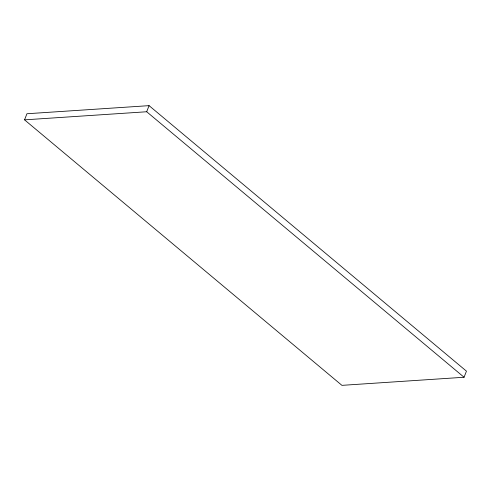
<?xml version="1.0" encoding="UTF-8"?>
<svg xmlns="http://www.w3.org/2000/svg" width="491" height="491" viewBox="0 0 491 491"><rect width="100%" height="100%" fill="white"/><g stroke="black" fill="none" stroke-linecap="round" stroke-linejoin="round"><path stroke-width="0.74" d="M24.55 119.853L26.931 113.746L149.068 105.645L466.45 371.147L464.069 377.254L341.932 385.355L24.55 119.853L146.686 111.752L464.069 377.254M146.686 111.752L149.068 105.645"/></g></svg>
